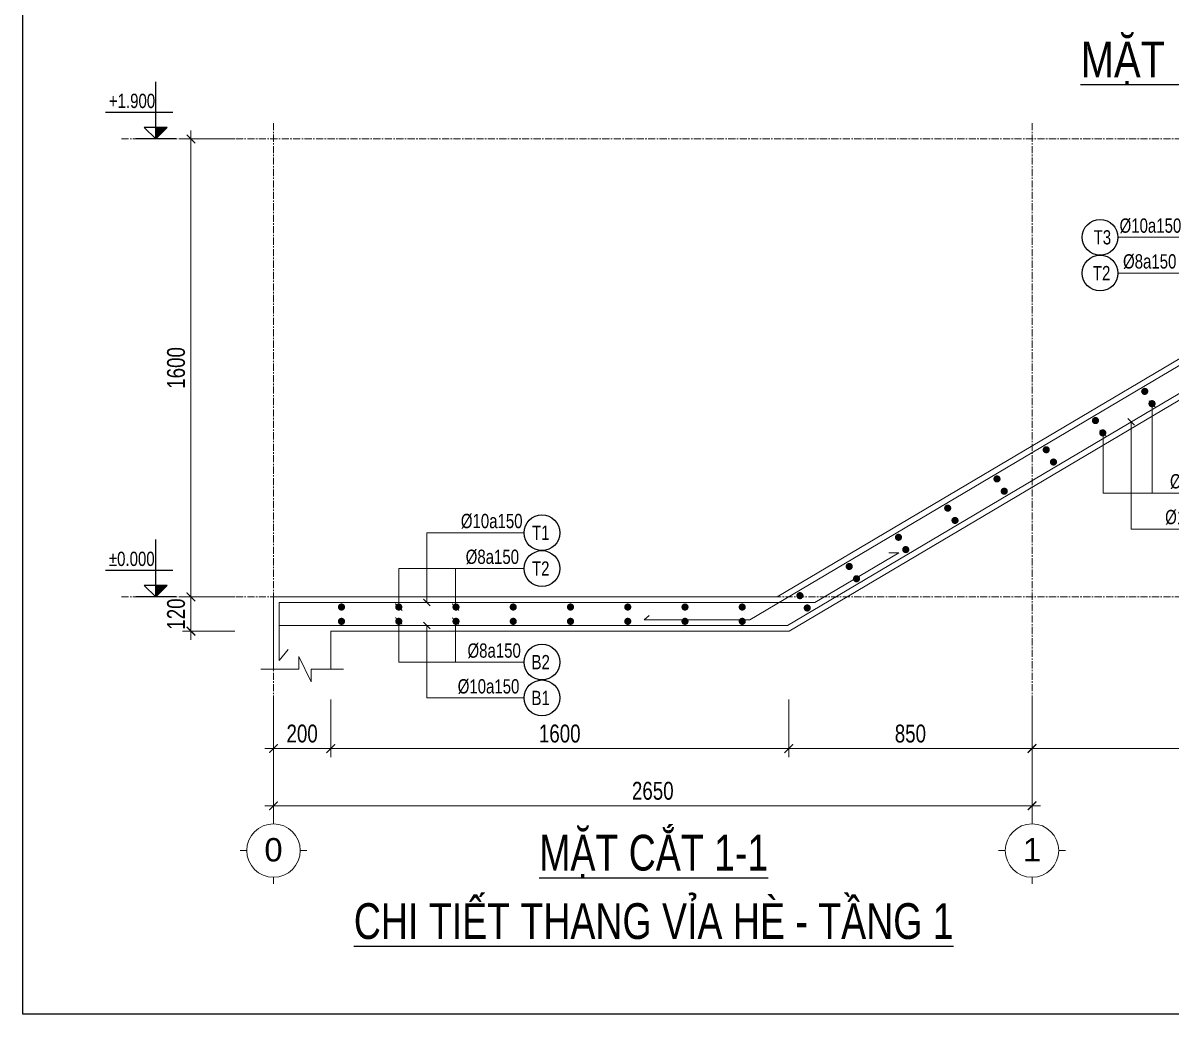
# Model space of a CAD drawing. Extents: x -165145 to 691808, y -202842 to 311040.
# Drawn here: x 213448 to 225480, y -140294 to -129906 of the extents above; entities that cross this region are included whole.
import ezdxf
from ezdxf.enums import TextEntityAlignment as Align

# ---------------------------------------------------------------- set-up
doc = ezdxf.new("R2010")
doc.units = 0
doc.header["$LTSCALE"] = 10
doc.header["$MEASUREMENT"] = 0
doc.linetypes.add('CENTER', pattern=[2, 1.25, -0.25, 0.25, -0.25])
doc.layers.get('0').update_dxf_attribs({"linetype": 'CONTINUOUS'})
doc.layers.get('Defpoints').update_dxf_attribs({"color": 5, "linetype": 'CONTINUOUS'})
for name, color, linetype, lineweight in [('coc 20', 6, 'CONTINUOUS', 20), ('GE_KC_DIM', 1, 'CONTINUOUS', 20), ('GE_KC_NETTHAY', 2, 'CONTINUOUS', 20), ('GE_KC_TEXT', 4, 'CONTINUOUS', 20), ('GE_KC_TEXT TRUC', 4, 'CONTINUOUS', 20), ('GE_KC_TRUC', 5, 'CENTER', 20), ('L-SITE', 91, 'CONTINUOUS', 9), ('TEXT', 4, 'CONTINUOUS', 20)]:
    doc.layers.add(name, color=color, linetype=linetype, lineweight=lineweight)
for name, color, linetype in [('GE_KC_CHI', 1, 'CONTINUOUS'), ('GE_KC_TEXT_BIG', 4, 'CONTINUOUS'), ('GE_KC_TEXT_TK', 4, 'CONTINUOUS'), ('KCS_CHI', 1, 'CONTINUOUS'), ('KCS_HATCH', 201, 'CONTINUOUS'), ('REBAR', 6, 'CONTINUOUS')]:
    doc.layers.add(name, color=color, linetype=linetype)
doc.styles.add('Arial', font='arial.ttf', dxfattribs={"height": 400})
doc.styles.add('GE_KC-Arial', font='arial.ttf', dxfattribs={"width": 0.75})
doc.styles.add('GE_KC_BIGTEXT', font='arial.ttf', dxfattribs={"width": 0.75})
doc.styles.add('GE_KC_TEXT', font='arial.ttf', dxfattribs={"width": 0.8})
doc.dimstyles.new('GE_KC_DIM20', dxfattribs={"dimscale": 20, "dimtxt": 2.5, "dimasz": 1.2, "dimexe": 1.2, "dimexo": 0, "dimgap": 0.8, "dimtad": 1, "dimdec": 0, "dimzin": 1, "dimdsep": 46, "dimtxsty": 'GE_KC-Arial', "dimblk": 'ARCHTICK', "dimcen": 1.2, "dimdle": 1.2, "dimclrd": 1, "dimclre": 1, "dimclrt": 4, "dimadec": 0, "dimazin": 0, "dimtfac": 1, "dimtdec": 0, "dimtix": 1, "dimtmove": 2, "dimatfit": 3, "dimfxl": 0.15, "dimtvp": 0.833333, "dimtolj": 1, "dimtzin": 0, "dimarcsym": 0})
doc.dimstyles.new('GE_KC_DIM25', dxfattribs={"dimscale": 25, "dimtxt": 2.5, "dimasz": 1.2, "dimexe": 1.2, "dimexo": 0, "dimgap": 0.8, "dimtad": 1, "dimdec": 0, "dimzin": 1, "dimdsep": 46, "dimtxsty": 'GE_KC-Arial', "dimblk": 'ARCHTICK', "dimcen": 1.2, "dimdle": 1.2, "dimclrd": 1, "dimclre": 1, "dimclrt": 4, "dimadec": 0, "dimazin": 0, "dimtfac": 1, "dimtdec": 0, "dimtix": 1, "dimtmove": 2, "dimatfit": 3, "dimfxl": 0.15, "dimtvp": 0.833333, "dimtolj": 1, "dimtzin": 0, "dimarcsym": 0})

# ---------------------------------------------------------------- blocks, each defined once
blk = doc.blocks.new('_ArchTick')
at = {"color": 0, "linetype": 'ByBlock', "const_width": 0.15}
blk.add_lwpolyline([(-0.5, -0.5), (0.5, 0.5)], dxfattribs=at)
blk = doc.blocks.new('COS_CD')
at = {"layer": 'KCS_HATCH'}
blk.add_hatch(color=256, dxfattribs=at).paths.add_polyline_path([(37.5, 50), (87.5, 0), (87.5, 50)])
at = {"layer": 'KCS_CHI'}
for p, q in [((0, 0), (175, 0)), ((37.5, 50), (137.5, 50)), ((87.5, 0), (37.5, 50)), ((87.5, 0), (87.5, 50)), ((87.5, 0), (137.5, 50))]:
    blk.add_line(p, q, dxfattribs=at)
blk = doc.blocks.new('*D2170')
at = {"layer": 'Defpoints', "color": 0, "transparency": 16777216}
for p in [(451.5, 2707.3), (298.4, 1107.3), (451.5, 1107.3)]:
    blk.add_point(p, dxfattribs=at)
at = {"layer": 'GE_KC_DIM', "color": 1, "lineweight": -2, "transparency": 16777216}
for p, q in [((298.4, 2737.3), (298.4, 1077.3)), ((451.5, 2707.3), (268.4, 2707.3)), ((451.5, 1107.3), (268.4, 1107.3))]:
    blk.add_line(p, q, dxfattribs=at)
at = {"layer": 'GE_KC_DIM', "color": 1, "lineweight": -2, "transparency": 16777216, "xscale": 30, "yscale": 30, "zscale": 30}
for p, rotation in [((298.4, 2707.3), 90), ((298.4, 1107.3), 270)]:
    blk.add_blockref('_ArchTick', p, dxfattribs=dict(at, rotation=rotation))
at = {"layer": 'GE_KC_DIM', "color": 4, "transparency": 16777216, "insert": (246.5, 1907.3), "char_height": 62.5, "attachment_point": 5, "rotation": 90, "style": 'GE_KC-Arial'}
blk.add_mtext('\\A1;1600', dxfattribs=at)
blk = doc.blocks.new('*U2165')
at = {"layer": 'REBAR', "const_width": 12.5}
blk.add_lwpolyline([(-6.25, 0, 1), (6.25, 0, 1)], format="xyb", close=True, dxfattribs=at)
blk = doc.blocks.new('*U2166')
at = {"layer": 'TEXT', "color": 0, "linetype": 'ByBlock', "lineweight": -2, "transparency": 16777216}
for p in [(0, 50), (200, 50), (400, 50), (600, 50), (800, 50), (1000, 50), (1200, 50), (1400, 50), (0, 0), (200, 0), (400, 0), (600, 0), (800, 0), (1000, 0), (1200, 0), (1400, 0)]:
    blk.add_blockref('*U2165', p, dxfattribs=at)
blk = doc.blocks.new('*U2167')
at = {"layer": 'REBAR', "const_width": 12.5}
blk.add_lwpolyline([(-6.25, 0, 1), (6.25, 0, 1)], format="xyb", close=True, dxfattribs=at)
blk = doc.blocks.new('*U2168')
at = {"layer": 'TEXT', "color": 0, "linetype": 'ByBlock', "lineweight": -2, "transparency": 16777216}
for p in [(0, 50), (200, 50), (400, 50), (600, 50), (800, 50), (1000, 50), (1200, 50), (1400, 50), (1600, 50), (1800, 50), (2000, 50), (2200, 50), (2400, 50), (2600, 50), (0, 0), (200, 0), (400, 0), (600, 0), (800, 0), (1000, 0), (1200, 0), (1400, 0), (1600, 0), (1800, 0), (2000, 0), (2200, 0), (2400, 0), (2600, 0)]:
    blk.add_blockref('*U2167', p, dxfattribs=at)
blk = doc.blocks.new('Grid - M_Grid Head - Circle-24584-TẦNG 2')
at = {"layer": 'L-SITE'}
for p, q in [((0, 4), (0, 5)), ((-4, 0), (-5, 0)), ((4, 0), (5, 0)), ((0, -4), (0, -5))]:
    blk.add_line(p, q, dxfattribs=at)
blk.add_circle((0, 0), 4, dxfattribs=at)
blk = doc.blocks.new('*D2171')
at = {"layer": 'Defpoints', "color": 0, "transparency": 16777216}
for p in [(586.7, 749.4), (786.7, 749.4), (786.7, 577.6)]:
    blk.add_point(p, dxfattribs=at)
at = {"layer": 'GE_KC_DIM', "color": 1, "lineweight": -2, "transparency": 16777216}
for p, q in [((586.7, 749.4), (586.7, 547.6)), ((786.7, 749.4), (786.7, 547.6)), ((556.7, 577.6), (816.7, 577.6))]:
    blk.add_line(p, q, dxfattribs=at)
at = {"layer": 'GE_KC_DIM', "color": 1, "lineweight": -2, "transparency": 16777216, "xscale": 30, "yscale": 30, "zscale": 30, "rotation": 180}
blk.add_blockref('_ArchTick', (586.7, 577.6), dxfattribs=at)
at = {"layer": 'GE_KC_DIM', "color": 1, "lineweight": -2, "transparency": 16777216, "xscale": 30, "yscale": 30, "zscale": 30}
blk.add_blockref('_ArchTick', (786.7, 577.6), dxfattribs=at)
at = {"layer": 'GE_KC_DIM', "color": 4, "transparency": 16777216, "insert": (686.7, 629.5), "char_height": 62.5, "attachment_point": 5, "style": 'GE_KC-Arial'}
blk.add_mtext('\\A1;200', dxfattribs=at)
blk = doc.blocks.new('*D2172')
at = {"layer": 'Defpoints', "color": 0, "transparency": 16777216}
for p in [(786.7, 749.4), (2386.7, 749.4), (2386.7, 577.6)]:
    blk.add_point(p, dxfattribs=at)
at = {"layer": 'GE_KC_DIM', "color": 1, "lineweight": -2, "transparency": 16777216}
for p, q in [((786.7, 749.4), (786.7, 547.6)), ((2386.7, 749.4), (2386.7, 547.6)), ((756.7, 577.6), (2416.7, 577.6))]:
    blk.add_line(p, q, dxfattribs=at)
at = {"layer": 'GE_KC_DIM', "color": 1, "lineweight": -2, "transparency": 16777216, "xscale": 30, "yscale": 30, "zscale": 30, "rotation": 180}
blk.add_blockref('_ArchTick', (786.7, 577.6), dxfattribs=at)
at = {"layer": 'GE_KC_DIM', "color": 1, "lineweight": -2, "transparency": 16777216, "xscale": 30, "yscale": 30, "zscale": 30}
blk.add_blockref('_ArchTick', (2386.7, 577.6), dxfattribs=at)
at = {"layer": 'GE_KC_DIM', "color": 4, "transparency": 16777216, "insert": (1586.7, 629.5), "char_height": 62.5, "attachment_point": 5, "style": 'GE_KC-Arial'}
blk.add_mtext('\\A1;1600', dxfattribs=at)
blk = doc.blocks.new('*D2173')
at = {"layer": 'Defpoints', "color": 0, "transparency": 16777216}
for p in [(2386.7, 749.4), (3236.7, 749.4), (3236.7, 577.6)]:
    blk.add_point(p, dxfattribs=at)
at = {"layer": 'GE_KC_DIM', "color": 1, "lineweight": -2, "transparency": 16777216}
for p, q in [((2386.7, 749.4), (2386.7, 547.6)), ((3236.7, 749.4), (3236.7, 547.6)), ((2356.7, 577.6), (3266.7, 577.6))]:
    blk.add_line(p, q, dxfattribs=at)
at = {"layer": 'GE_KC_DIM', "color": 1, "lineweight": -2, "transparency": 16777216, "xscale": 30, "yscale": 30, "zscale": 30, "rotation": 180}
blk.add_blockref('_ArchTick', (2386.7, 577.6), dxfattribs=at)
at = {"layer": 'GE_KC_DIM', "color": 1, "lineweight": -2, "transparency": 16777216, "xscale": 30, "yscale": 30, "zscale": 30}
blk.add_blockref('_ArchTick', (3236.7, 577.6), dxfattribs=at)
at = {"layer": 'GE_KC_DIM', "color": 4, "transparency": 16777216, "insert": (2811.7, 629.5), "char_height": 62.5, "attachment_point": 5, "style": 'GE_KC-Arial'}
blk.add_mtext('\\A1;850', dxfattribs=at)
blk = doc.blocks.new('*D2174')
at = {"layer": 'Defpoints', "color": 0, "transparency": 16777216}
for p in [(3236.7, 749.4), (4746.7, 749.4), (4746.7, 577.6)]:
    blk.add_point(p, dxfattribs=at)
at = {"layer": 'GE_KC_DIM', "color": 1, "lineweight": -2, "transparency": 16777216}
for p, q in [((3236.7, 749.4), (3236.7, 547.6)), ((4746.7, 749.4), (4746.7, 547.6)), ((3206.7, 577.6), (4776.7, 577.6))]:
    blk.add_line(p, q, dxfattribs=at)
at = {"layer": 'GE_KC_DIM', "color": 1, "lineweight": -2, "transparency": 16777216, "xscale": 30, "yscale": 30, "zscale": 30, "rotation": 180}
blk.add_blockref('_ArchTick', (3236.7, 577.6), dxfattribs=at)
at = {"layer": 'GE_KC_DIM', "color": 1, "lineweight": -2, "transparency": 16777216, "xscale": 30, "yscale": 30, "zscale": 30}
blk.add_blockref('_ArchTick', (4746.7, 577.6), dxfattribs=at)
at = {"layer": 'GE_KC_DIM', "color": 4, "transparency": 16777216, "insert": (3991.7, 629.5), "char_height": 62.5, "attachment_point": 5, "style": 'GE_KC-Arial'}
blk.add_mtext('\\A1;1510', dxfattribs=at)
blk = doc.blocks.new('*D2175')
at = {"layer": 'Defpoints', "color": 0, "transparency": 16777216}
for p in [(586.7, 749.4), (3236.7, 749.4), (3236.7, 377.6)]:
    blk.add_point(p, dxfattribs=at)
at = {"layer": 'GE_KC_DIM', "color": 1, "lineweight": -2, "transparency": 16777216}
for p, q in [((586.7, 749.4), (586.7, 347.6)), ((3236.7, 749.4), (3236.7, 347.6)), ((556.7, 377.6), (3266.7, 377.6))]:
    blk.add_line(p, q, dxfattribs=at)
at = {"layer": 'GE_KC_DIM', "color": 1, "lineweight": -2, "transparency": 16777216, "xscale": 30, "yscale": 30, "zscale": 30, "rotation": 180}
blk.add_blockref('_ArchTick', (586.7, 377.6), dxfattribs=at)
at = {"layer": 'GE_KC_DIM', "color": 1, "lineweight": -2, "transparency": 16777216, "xscale": 30, "yscale": 30, "zscale": 30}
blk.add_blockref('_ArchTick', (3236.7, 377.6), dxfattribs=at)
at = {"layer": 'GE_KC_DIM', "color": 4, "transparency": 16777216, "insert": (1911.7, 429.5), "char_height": 62.5, "attachment_point": 5, "style": 'GE_KC-Arial'}
blk.add_mtext('\\A1;2650', dxfattribs=at)
blk = doc.blocks.new('*D2176')
at = {"layer": 'Defpoints', "color": 0, "transparency": 16777216}
for p in [(451.5, 1107.3), (298.4, 987.5), (451.5, 987.5)]:
    blk.add_point(p, dxfattribs=at)
at = {"layer": 'GE_KC_DIM', "color": 1, "lineweight": -2, "transparency": 16777216}
for p, q in [((298.4, 1107.3), (298.4, 1137.3)), ((451.5, 1107.3), (268.4, 1107.3)), ((298.4, 1107.3), (298.4, 987.5)), ((451.5, 987.5), (268.4, 987.5)), ((298.4, 987.5), (298.4, 957.5))]:
    blk.add_line(p, q, dxfattribs=at)
at = {"layer": 'GE_KC_DIM', "color": 1, "lineweight": -2, "transparency": 16777216, "xscale": 30, "yscale": 30, "zscale": 30}
for p, rotation in [((298.4, 1107.3), 270), ((298.4, 987.5), 90)]:
    blk.add_blockref('_ArchTick', p, dxfattribs=dict(at, rotation=rotation))
at = {"layer": 'GE_KC_DIM', "color": 4, "transparency": 16777216, "insert": (246.5, 1047.4), "char_height": 62.5, "attachment_point": 5, "rotation": 90, "style": 'GE_KC-Arial'}
blk.add_mtext('\\A1;120', dxfattribs=at)
blk = doc.blocks.new('A$Ce5caad4d')
at = {"layer": 'coc 20'}
for p, q in [((4946.7, 2624.8), (2250.8, 1027.5)), ((2382.2, 1007.5), (4926.7, 2515.1)), ((2478, 1087.5), (2770.9, 1261.1)), ((2770.9, 1261.1), (2736.8, 1261.1)), ((2478, 1087.5), (606.7, 1087.5)), ((606.7, 1087.5), (606.7, 884.6)), ((2382.2, 1007.5), (606.7, 1007.5)), ((1882.2, 1027.5), (1898.7, 1042.5)), ((2250.8, 1027.5), (1882.2, 1027.5)), ((606.7, 884.6), (637.4, 924))]:
    blk.add_line(p, q, dxfattribs=at)
at = {"layer": 'GE_KC_CHI'}
for p, q in [((175.2, 2707.3), (175.2, 2907.3)), ((235.2, 2799.3), (0, 2799.3)), ((175.2, 1107.3), (175.2, 1307.3)), ((235.2, 1199.3), (0, 1199.3))]:
    blk.add_line(p, q, dxfattribs=at)
at = {"layer": 'GE_KC_NETTHAY'}
for p, q in [((4746.7, 2529.6), (2346.7, 1107.6)), ((2387.7, 987.6), (4783.9, 2407.3)), ((2346.7, 1107.6), (586.7, 1107.5)), ((586.7, 1107.5), (586.7, 855.1)), ((2346.7, 1107.6), (2346.7, 1107.6)), ((786.7, 987.5), (2387.7, 987.6)), ((786.7, 855.1), (786.7, 987.5))]:
    blk.add_line(p, q, dxfattribs=at)
at = {"layer": 'GE_KC_NETTHAY', "color": 8, "flags": 128}
blk.add_lwpolyline([(830.7, 855.1), (718.7, 855.1), (718.7, 811.1), (674.7, 899.1), (674.7, 855.1), (542.7, 855.1)], dxfattribs=at)
at = {"layer": 'GE_KC_TEXT_TK', "color": 1}
for centre in [(3474.3, 2363.6), (3474.3, 2238.6), (1524.6, 1331.5), (1524.6, 1206.5), (1524.6, 879.6), (1524.6, 754.6)]:
    blk.add_circle(centre, 62.5, dxfattribs=at)
at = {"layer": 'GE_KC_TRUC', "ltscale": 2}
for p, q in [((586.7, 337.6), (586.7, 2762.6)), ((3236.7, 337.6), (3236.7, 2762.6)), ((55.4, 2707.3), (5596.7, 2707.3)), ((55.4, 1107.3), (5596.7, 1107.3))]:
    blk.add_line(p, q, dxfattribs=at)
at = {"layer": 'GE_KC_CHI', "xscale": -0.8, "yscale": 0.8, "zscale": 0.8}
for p in [(245.2, 2707.3), (245.2, 1107.3)]:
    blk.add_blockref('COS_CD', p, dxfattribs=at)
at = {"layer": 'GE_KC_TEXT TRUC', "lineweight": 9, "xscale": 23.33333333333333, "yscale": 23.33333333333333, "zscale": 23.33333333333333, "rotation": 270}
for p in [(586.7, 221), (3236.7, 221)]:
    blk.add_blockref('Grid - M_Grid Head - Circle-24584-TẦNG 2', p, dxfattribs=at)
at = {"layer": 'TEXT', "rotation": 30.6467742695135}
blk.add_blockref('*U2168', (2451.4, 1068.7), dxfattribs=at)
at = {"layer": 'TEXT'}
blk.add_blockref('*U2166', (824.3, 1021.9), dxfattribs=at)
at = {"layer": 'GE_KC_TEXT', "style": 'GE_KC_TEXT', "width": 0.75}
for s, p in [('+1.900', (11.6, 2815.3)), ('%%C10a150', (3542.5, 2379.6)), ('%%C8a150', (3554.6, 2254.6)), ('%%C8a150', (3718.7, 1486.3)), ('%%C10a150', (3701.7, 1361.3)), ('%%C10a150', (1241.2, 1347.5)), ('%%P0.000', (11.6, 1215.3)), ('%%C8a150', (1258.1, 1222.5)), ('%%C8a150', (1264.4, 894.9)), ('%%C10a150', (1230.2, 769.9))]:
    blk.add_text(s, height=50, dxfattribs=at).set_placement(p)
at = {"layer": 'GE_KC_TEXT TRUC', "style": 'Arial'}
for s, p in [('0', (586.7, 183.1)), ('1', (3236.7, 183.1))]:
    blk.add_text(s, height=81.7, dxfattribs=at).set_placement(p, align=Align.CENTER)
at = {"layer": 'GE_KC_TEXT_BIG', "style": 'GE_KC_BIGTEXT', "width": 0.75}
for s, p in [('%%UMẶT CẮT 1-1', (1915.1, 151.2)), ('%%UCHI TIẾT THANG VỈA HÈ - TẦNG 1', (1915.1, -87.8))]:
    blk.add_text(s, height=125, dxfattribs=at).set_placement(p, align=Align.CENTER)
at = {"layer": 'GE_KC_TEXT_TK', "style": 'GE_KC_TEXT', "width": 0.75}
for s, p in [('T3', (3482.5, 2363.6)), ('T2', (3479.8, 2238.6)), ('T1', (1520.2, 1331.5)), ('T2', (1520.2, 1206.5)), ('B2', (1520.2, 879.4)), ('B1', (1520.2, 754.4))]:
    blk.add_text(s, height=50, dxfattribs=at).set_placement(p, align=Align.MIDDLE_CENTER)
at = {"layer": 'GE_KC_DIM'}
for base, p1, p2, picture, middle in [((298.4, 1107.3), (451.5, 2707.3), (451.5, 1107.3), '*D2170', (246.5, 1907.3)), ((298.4, 987.5), (451.5, 1107.3), (451.5, 987.5), '*D2176', (246.5, 1047.4))]:
    dim = blk.add_linear_dim(base=base, p1=p1, p2=p2, angle=90, dimstyle='GE_KC_DIM25', dxfattribs=at)
    dim.commit()
    dim.dimension.update_dxf_attribs({"geometry": picture, "text_midpoint": middle})
for base, p1, p2, picture, middle in [((786.7, 577.6), (586.7, 749.4), (786.7, 749.4), '*D2171', (686.7, 629.5)), ((3236.7, 377.6), (586.7, 749.4), (3236.7, 749.4), '*D2175', (1911.7, 429.5)), ((2386.7, 577.6), (786.7, 749.4), (2386.7, 749.4), '*D2172', (1586.7, 629.5)), ((3236.7, 577.6), (2386.7, 749.4), (3236.7, 749.4), '*D2173', (2811.7, 629.5)), ((4746.7, 577.6), (3236.7, 749.4), (4746.7, 749.4), '*D2174', (3991.7, 629.5))]:
    dim = blk.add_linear_dim(base=base, p1=p1, p2=p2, dimstyle='GE_KC_DIM25', dxfattribs=at)
    dim.commit()
    dim.dimension.update_dxf_attribs({"geometry": picture, "text_midpoint": middle})
for points in [[(3876.6, 1989), (3876.3, 2363.6), (3537.4, 2363.6)], [(3802.8, 1926.8), (3802.8, 2238.6), (3537.4, 2238.6)], [(3974.5, 2029.2), (3974.5, 2238.6), (3537.4, 2238.6)], [(3656.6, 1781.4), (3656.6, 1469.5), (3922, 1469.5)], [(3582.8, 1719.2), (3583, 1344.5), (3922, 1344.5)], [(3484.9, 1678.9), (3484.9, 1469.5), (3922, 1469.5)], [(1122.5, 1087.5), (1122.5, 1331.5), (1461.4, 1331.5)], [(1024.3, 1071.9), (1024.3, 1206.5), (1461.4, 1206.5)], [(1222.8, 1071.9), (1222.8, 1206.5), (1461.4, 1206.5)], [(1024.3, 1023.2), (1024.3, 879.6), (1461.4, 879.6)], [(1122.5, 1007.5), (1122.5, 754.6), (1461.4, 754.6)], [(1222.8, 1023.2), (1222.8, 879.6), (1461.4, 879.6)]]:
    blk.add_leader(points, dimstyle='GE_KC_DIM20', override={"dimldrblk": 'ArchTick'}, dxfattribs=at)

msp = doc.modelspace()

# ---------------------------------------------------------------- linework, layer by layer
at = {"layer": 'Defpoints'}
msp.add_lwpolyline([(213447.50782, -118768.70056), (239322.50782, -118768.70056), (239322.50782, -140293.70056), (213447.50782, -140293.70056)], close=True, dxfattribs=at)

# ---------------------------------------------------------------- block references
at = {"layer": 'GE_KC_NETTHAY', "xscale": 3, "yscale": 3, "zscale": 3}
msp.add_blockref('A$Ce5caad4d', (214313.2007, -139243.52469), dxfattribs=at)

# ---------------------------------------------------------------- texts
at = {"layer": 'GE_KC_TEXT_BIG', "style": 'GE_KC-Arial', "width": 0.8}
msp.add_text('%%UMẶT BẰNG THÉP SÀN TẦNG 1', height=375, dxfattribs=at).set_placement((227548.18, -130475.52537), align=Align.CENTER)

doc.saveas('drawing.dxf')
